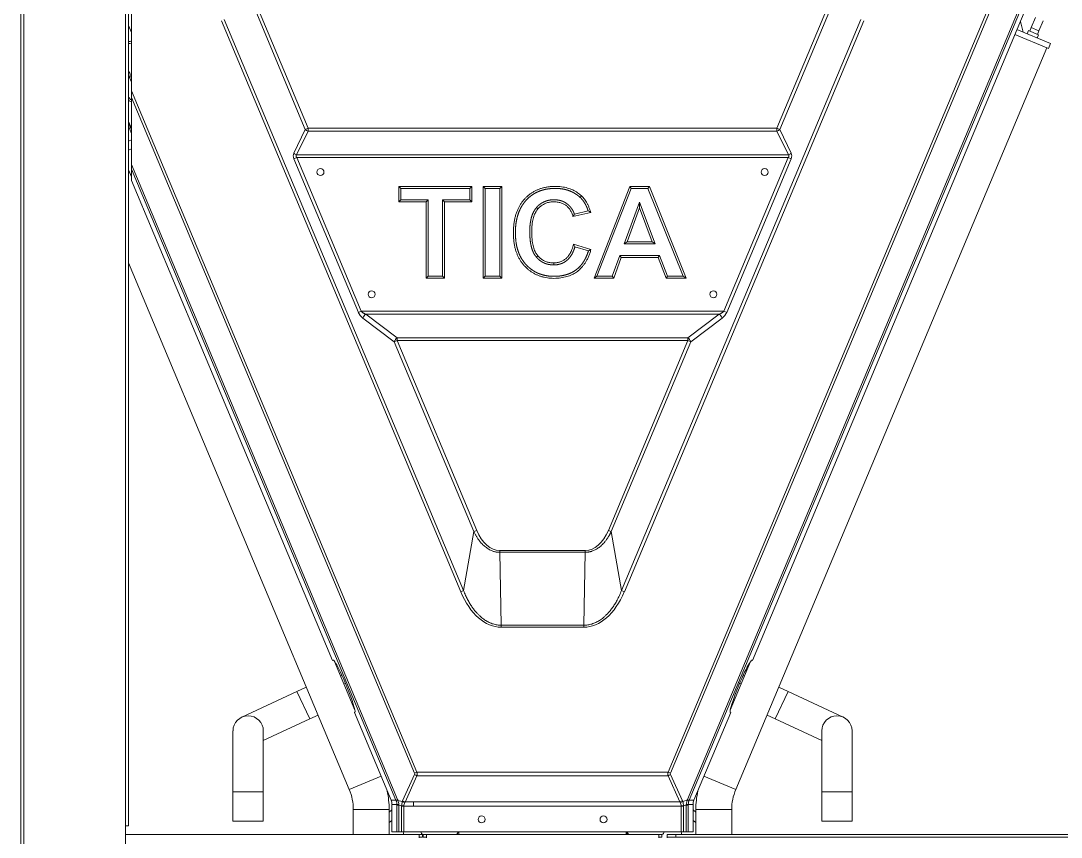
# Model space of a CAD drawing. Header units: millimetres. Extents: x 113490 to 142599, y -20467 to 115.
# Drawn here: x 122361 to 123556, y -7305 to -6368 of the extents above; entities that cross this region are included whole.
import ezdxf

# ---------------------------------------------------------------- set-up
doc = ezdxf.new("R2010")
doc.units = ezdxf.units.MM
doc.layers.add('DV1_0', color=7, linetype='Continuous')

msp = doc.modelspace()

# ---------------------------------------------------------------- linework, layer by layer
at = {"layer": 'DV1_0', "color": 7, "linetype": 'Continuous', "lineweight": 15}
for p, q in [((122361.3, -8326), (122361.3, -6153)), ((122488.3, -6159.7), (122488.3, -6448.7)), ((122484.9, -7292.4), (122484.9, -6244.4)), ((123554.3, -6260.9), (123201.4, -7102.4)), ((123526.2, -6364.5), (123521.3, -6376.2)), ((122488.3, -6381.8), (122484.9, -6373.7)), ((123505, -6378.4), (123543.4, -6394.5)), ((123512.1, -6381.3), (123508.9, -6369.1)), ((123521.3, -6376.2), (123519.7, -6380.2)), ((123530.1, -6379.9), (123535, -6368.2)), ((123502.7, -6383.9), (123541.1, -6400)), ((123518.4, -6379.6), (123516.8, -6383.3)), ((123529.7, -6384.4), (123518.4, -6379.6)), ((123528.2, -6388.1), (123529.7, -6384.4)), ((123528.5, -6383.9), (123530.1, -6379.9)), ((123182.2, -7250.7), (123539.2, -6399.2)), ((123541.1, -6400), (123543.4, -6394.5)), ((122488.3, -6438.7), (122484.9, -6430.6)), ((122488.3, -6448.7), (122488.3, -6456.5)), ((122484.9, -6455.2), (122485.4, -6456.4)), ((122488.3, -6456.5), (122488.3, -6533.3)), ((122488.3, -6493.6), (122484.9, -6485.5)), ((122488.3, -6497.5), (122484.9, -6489.4)), ((122488.3, -6505.1), (122484.9, -6506.5)), ((122484.9, -6516.8), (122488.3, -6515.4)), ((122488.3, -6533.3), (122488.3, -6538.5)), ((122488.3, -6547.6), (122484.9, -6539.5)), ((122488.3, -6538.5), (122488.3, -6551.8)), ((122488.3, -6551.8), (122719.1, -7102.4)), ((122795.4, -6558.4), (122795.4, -6576.2)), ((122879.1, -6558.4), (122795.4, -6558.4)), ((122797.7, -6560.7), (122795.4, -6558.4)), ((122876.7, -6560.7), (122797.7, -6560.7)), ((122797.7, -6560.7), (122797.7, -6573.9)), ((122876.7, -6560.7), (122879.1, -6558.4)), ((122876.7, -6573.9), (122876.7, -6560.7)), ((122879.1, -6576.2), (122879.1, -6558.4)), ((122892.2, -6558.4), (122892.2, -6663.9)), ((122913.6, -6558.4), (122892.2, -6558.4)), ((122894.5, -6560.7), (122892.2, -6558.4)), ((122911.3, -6560.7), (122894.5, -6560.7)), ((122894.5, -6560.7), (122894.5, -6661.6)), ((122911.3, -6560.7), (122913.6, -6558.4)), ((122911.3, -6661.6), (122911.3, -6560.7)), ((122913.6, -6663.9), (122913.6, -6558.4)), ((123003.5, -6571.1), (123005.1, -6569.4)), ((123060.5, -6558.4), (123019.4, -6663.9)), ((123062.1, -6560.7), (123022.8, -6661.6)), ((123082.9, -6558.4), (123060.5, -6558.4)), ((123062.1, -6560.7), (123060.5, -6558.4)), ((123081.3, -6560.7), (123062.1, -6560.7)), ((123081.3, -6560.7), (123082.9, -6558.4)), ((123121.7, -6661.6), (123081.3, -6560.7)), ((123125.1, -6663.9), (123082.9, -6558.4)), ((122797.7, -6573.9), (122795.4, -6576.2)), ((122795.4, -6576.2), (122826.5, -6576.2)), ((122797.7, -6573.9), (122828.9, -6573.9)), ((122828.9, -6573.9), (122826.5, -6576.2)), ((122826.5, -6576.2), (122826.5, -6663.9)), ((122828.9, -6573.9), (122828.9, -6661.6)), ((122845.6, -6573.9), (122876.7, -6573.9)), ((122845.6, -6661.6), (122845.6, -6573.9)), ((122845.6, -6573.9), (122847.9, -6576.2)), ((122847.9, -6576.2), (122879.1, -6576.2)), ((122847.9, -6663.9), (122847.9, -6576.2)), ((122876.7, -6573.9), (122879.1, -6576.2)), ((123054, -6624.4), (123071.5, -6576.5)), ((123071.5, -6576.5), (123089.6, -6624.4)), ((123071.5, -6576.5), (123071.5, -6583.1)), ((122995.2, -6593), (123015.6, -6588.2)), ((122996.8, -6590.3), (123012.6, -6586.5)), ((123057.3, -6622.1), (123071.5, -6583.1)), ((123071.5, -6583.1), (123086.3, -6622.1)), ((123015.8, -6630.9), (122995.9, -6624.7)), ((123013, -6632.4), (122997.5, -6627.6)), ((123054, -6624.4), (123057.3, -6622.1)), ((123089.6, -6624.4), (123054, -6624.4)), ((123086.3, -6622.1), (123057.3, -6622.1)), ((123089.6, -6624.4), (123086.3, -6622.1)), ((123040.4, -6661.6), (123049.1, -6637.6)), ((123042, -6663.9), (123050.7, -6639.9)), ((123049.1, -6637.6), (123094.6, -6637.6)), ((123049.1, -6637.6), (123050.7, -6639.9)), ((123050.7, -6639.9), (123093, -6639.9)), ((123094.6, -6637.6), (123093, -6639.9)), ((123093, -6639.9), (123102.1, -6663.9)), ((123094.6, -6637.6), (123103.7, -6661.6)), ((122484.9, -6646.2), (122738.3, -7250.7)), ((122828.9, -6661.6), (122826.5, -6663.9)), ((122826.5, -6663.9), (122847.9, -6663.9)), ((122828.9, -6661.6), (122845.6, -6661.6)), ((122845.6, -6661.6), (122847.9, -6663.9)), ((122894.5, -6661.6), (122892.2, -6663.9)), ((122892.2, -6663.9), (122913.6, -6663.9)), ((122894.5, -6661.6), (122911.3, -6661.6)), ((122911.3, -6661.6), (122913.6, -6663.9)), ((123022.8, -6661.6), (123019.4, -6663.9)), ((123019.4, -6663.9), (123042, -6663.9)), ((123022.8, -6661.6), (123040.4, -6661.6)), ((123040.4, -6661.6), (123042, -6663.9)), ((123103.7, -6661.6), (123102.1, -6663.9)), ((123102.1, -6663.9), (123125.1, -6663.9)), ((123103.7, -6661.6), (123121.7, -6661.6)), ((123121.7, -6661.6), (123125.1, -6663.9)), ((122719.1, -7102.4), (122719.7, -7102.1)), ((122744.9, -7159.7), (122721.4, -7103.6)), ((123199.1, -7103.6), (123175.6, -7159.7)), ((123201.4, -7102.4), (123200.8, -7102.1)), ((122730, -7119.8), (122728.5, -7120.5)), ((122732.2, -7129.2), (122733.9, -7128.5)), ((123186.7, -7128.5), (123188.4, -7129.2)), ((123192, -7120.5), (123190.5, -7119.8)), ((122678.3, -7138), (122614.9, -7167.6)), ((122689, -7133), (122678.3, -7138)), ((123242.2, -7138), (123231.5, -7133)), ((123305.6, -7167.6), (123242.2, -7138)), ((122693.1, -7169.6), (122702.5, -7165.2)), ((122744.3, -7162.3), (122744.8, -7162)), ((122744.3, -7162.3), (122786.5, -7262.9)), ((123176.3, -7162.3), (123134.1, -7262.9)), ((123176.3, -7162.3), (123175.7, -7162)), ((123218, -7165.2), (123227.4, -7169.6)), ((122639.7, -7194.5), (122693.1, -7169.6)), ((123227.4, -7169.6), (123280.8, -7194.5)), ((122604.8, -7183.4), (122604.8, -7253.4)), ((122639.7, -7253.4), (122639.7, -7183.4)), ((123280.8, -7183.4), (123280.8, -7253.4)), ((123315.7, -7253.4), (123315.7, -7183.4)), ((122604.8, -7253.4), (122604.8, -7287)), ((122639.7, -7287), (122639.7, -7253.4)), ((123280.8, -7253.4), (123280.8, -7287)), ((123315.7, -7287), (123315.7, -7253.4)), ((122743, -7273.7), (122743, -7302.4)), ((122784.2, -7302.4), (122784.2, -7273.7)), ((122787.4, -7273.9), (122784.2, -7276.5)), ((122787.4, -7299.2), (122787.4, -7267.8)), ((123133.1, -7299.2), (123133.1, -7267.8)), ((123136.3, -7276.5), (123133.1, -7273.9)), ((123136.3, -7273.7), (123136.3, -7302.4)), ((123177.6, -7302.4), (123177.6, -7273.7)), ((122784.2, -7288.6), (122787.4, -7286.1)), ((123133.1, -7286.1), (123136.3, -7288.6)), ((122481.3, -7412.4), (122481.3, -7292.4)), ((122481.3, -7292.4), (122484.9, -7292.4)), ((122604.8, -7287), (122639.7, -7287)), ((123315.7, -7287), (123280.8, -7287)), ((122481.3, -7302.4), (122818.7, -7302.4)), ((122787.4, -7299.2), (122793, -7299.2)), ((122793, -7299.2), (122795.3, -7299.2)), ((122795.3, -7299.2), (122798.5, -7299.2)), ((122798.5, -7299.2), (122801, -7299.2)), ((123119.5, -7299.2), (122801, -7299.2)), ((122818.7, -7302.4), (122822.3, -7302.4)), ((122818.7, -7302.4), (122818.7, -7306)), ((122818.7, -7305.4), (122822.3, -7305.4)), ((122820.8, -7300.2), (122820.4, -7299.2)), ((122822.3, -7302.4), (122822.3, -7305.4)), ((122823.3, -7302.4), (122823.3, -7305.4)), ((122823.3, -7302.4), (122826.9, -7302.4)), ((122823.3, -7305.4), (122826.9, -7305.4)), ((122859.7, -7299.4), (122824.2, -7299.4)), ((122826.9, -7306), (122826.9, -7302.4)), ((122826.9, -7302.4), (123093.7, -7302.4)), ((122835.2, -7299.2), (122835.2, -7299.4)), ((122840.2, -7299.2), (122840.2, -7299.4)), ((122850.3, -7299.2), (122850.3, -7299.4)), ((122855.3, -7299.2), (122855.3, -7299.4)), ((122864.3, -7299.2), (122864.3, -7302.4)), ((123056.3, -7299.2), (123056.3, -7302.4)), ((123057.3, -7299.4), (123056.3, -7299.4)), ((123057.3, -7299.2), (123057.3, -7299.4)), ((123057.3, -7302.4), (123057.3, -7299.4)), ((123096.4, -7299.4), (123060.9, -7299.4)), ((123065.2, -7299.2), (123065.2, -7299.4)), ((123070.2, -7299.2), (123070.2, -7299.4)), ((123080.3, -7299.2), (123080.3, -7299.4)), ((123085.3, -7299.2), (123085.3, -7299.4)), ((123093.7, -7302.4), (123093.7, -7306)), ((123093.7, -7302.4), (123097.3, -7302.4)), ((123093.7, -7305.4), (123097.3, -7305.4)), ((123097.3, -7302.4), (123097.3, -7305.4)), ((123100.1, -7299.2), (123099.7, -7300.2)), ((123103.3, -7302.4), (123113.3, -7302.4)), ((123103.3, -7305.4), (123103.3, -7302.4)), ((123103.3, -7306), (123103.3, -7305.4)), ((123113.3, -7305.4), (123103.3, -7305.4)), ((123998.3, -7302.4), (123113.3, -7302.4)), ((123113.3, -7302.4), (123113.3, -7305.4)), ((123998.3, -7305.4), (123113.3, -7305.4)), ((123119.5, -7299.2), (123122.1, -7299.2)), ((123125.2, -7299.2), (123122.1, -7299.2)), ((123125.2, -7299.2), (123127.5, -7299.2)), ((123133.1, -7299.2), (123127.5, -7299.2))]:
    msp.add_line(p, q, dxfattribs=at)
at = {"layer": 'DV1_0', "color": 7, "linetype": 'Continuous', "lineweight": 20}
for p, q in [((122364.9, -8326), (122364.9, -6153)), ((122481.3, -7292.4), (122481.3, -6244.4)), ((123126.6, -7262.2), (123554.3, -6242.4)), ((123104.4, -7230.7), (123516.4, -6248.2)), ((123107.1, -7231.8), (123519.1, -6249.4)), ((123128.5, -7262.9), (123554.3, -6247.5)), ((122687.9, -6493.1), (122629, -6352.6)), ((122691.1, -6491.7), (122632.2, -6351.3)), ((123288.3, -6351.3), (123229.4, -6491.7)), ((123291.6, -6352.6), (123232.7, -6493.1)), ((122866.3, -7023.7), (122591.5, -6368.3)), ((122869.6, -7022.3), (122594.8, -6367)), ((123325.7, -6367), (123050.9, -7022.3)), ((123329, -6368.3), (123054.2, -7023.7)), ((123530.1, -6379.9), (123521.3, -6376.2)), ((122488.3, -6448.7), (122816.1, -7230.7)), ((122488.3, -6456.5), (122813.4, -7231.8)), ((122488.3, -6492.1), (122484.9, -6484)), ((122674.7, -6520.3), (122687.9, -6493.1)), ((122677.9, -6522.2), (122691.1, -6494.9)), ((122691.1, -6491.7), (122687.9, -6493.1)), ((122691.1, -6491.7), (123229.4, -6491.7)), ((122691.1, -6494.9), (122691.1, -6491.7)), ((122691.1, -6494.9), (123229.4, -6494.9)), ((123229.4, -6491.7), (123229.4, -6494.9)), ((123229.4, -6491.7), (123232.7, -6493.1)), ((123229.4, -6494.9), (123242.6, -6522.2)), ((123232.7, -6493.1), (123245.8, -6520.3)), ((122488.3, -6533.3), (122793.9, -7262.2)), ((122678.1, -6525.4), (122674.9, -6526.7)), ((122748.8, -6703.1), (122674.9, -6526.7)), ((122677.9, -6522.2), (123242.6, -6522.2)), ((122678.1, -6525.4), (123242.4, -6525.4)), ((122752.1, -6701.7), (122678.1, -6525.4)), ((123242.4, -6525.4), (123168.4, -6701.7)), ((123245.7, -6526.7), (123171.7, -6703.1)), ((123242.4, -6525.4), (123245.7, -6526.7)), ((122488.3, -6538.5), (122792, -7262.9)), ((122953.3, -6582.7), (122955, -6584.2)), ((122953.2, -6639.5), (122954.9, -6638)), ((122973.1, -6648.6), (122973.1, -6646.3)), ((122752.1, -6701.7), (122748.8, -6703.1)), ((123168.4, -6701.7), (122752.1, -6701.7)), ((122790, -6736.7), (122754, -6709.5)), ((123163.2, -6704.9), (122757.3, -6704.9)), ((122793.3, -6732.2), (122757.3, -6704.9)), ((123163.2, -6704.9), (123127.2, -6732.2)), ((123166.5, -6709.5), (123130.5, -6736.7)), ((123168.4, -6701.7), (123171.7, -6703.1)), ((122793.3, -6735.4), (122790, -6736.7)), ((122881.4, -6954.6), (122790, -6736.7)), ((123127.2, -6732.2), (122793.3, -6732.2)), ((122793.3, -6735.4), (122793.3, -6732.2)), ((123127.2, -6735.4), (122793.3, -6735.4)), ((122884.7, -6953.3), (122793.3, -6735.4)), ((123127.2, -6735.4), (123035.9, -6953.3)), ((123130.5, -6736.7), (123039.1, -6954.6)), ((123127.2, -6732.2), (123127.2, -6735.4)), ((123127.2, -6735.4), (123130.5, -6736.7)), ((122881.4, -6954.6), (122869.6, -7022.3)), ((122884.7, -6953.3), (122881.4, -6954.6)), ((123035.9, -6953.3), (123039.1, -6954.6)), ((123039.1, -6954.6), (123050.9, -7022.3)), ((123009.4, -6976.3), (122911.1, -6976.3)), ((122911.1, -6976.3), (122911.1, -6978.4)), ((123009.4, -6978.4), (122911.1, -6978.4)), ((122911.1, -6978.4), (122912.9, -7062.2)), ((123009.4, -6978.4), (123007.6, -7062.2)), ((123009.4, -6976.3), (123009.4, -6978.4)), ((122869.6, -7022.3), (122866.3, -7023.7)), ((123050.9, -7022.3), (123054.2, -7023.7)), ((123007.6, -7062.2), (122912.9, -7062.2)), ((122912.9, -7062.2), (122912.9, -7064.3)), ((123007.6, -7064.3), (122912.9, -7064.3)), ((123007.6, -7062.2), (123007.6, -7064.3)), ((122678.3, -7138), (122693.1, -7169.6)), ((123242.2, -7138), (123227.4, -7169.6)), ((122738.3, -7250.7), (122774.9, -7235.4)), ((122813.4, -7233.5), (122799.6, -7263.6)), ((122816.1, -7234.9), (122802.4, -7265)), ((122816.1, -7230.7), (122813.4, -7231.8)), ((123104.4, -7230.7), (122816.1, -7230.7)), ((123104.4, -7234.9), (122816.1, -7234.9)), ((123104.4, -7230.7), (123107.1, -7231.8)), ((123118.1, -7264.9), (123104.4, -7234.9)), ((123120.8, -7263.5), (123107.1, -7233.5)), ((123182.2, -7250.7), (123145.6, -7235.4)), ((122604.8, -7253.4), (122639.7, -7253.4)), ((122793.9, -7262.2), (122792, -7262.9)), ((123126.6, -7262.2), (123128.5, -7262.9)), ((123315.7, -7253.4), (123280.8, -7253.4)), ((122743, -7273.7), (122784.2, -7273.7)), ((122792, -7262.9), (122786.5, -7262.9)), ((122793, -7267.8), (122787.4, -7267.8)), ((122795.3, -7268.5), (122793, -7268.5)), ((122793, -7268.5), (122793, -7299.2)), ((122799.3, -7264.6), (122794.2, -7263.1)), ((122798.5, -7269.4), (122795.3, -7268.5)), ((122795.3, -7268.5), (122795.3, -7299.2)), ((122801, -7269.8), (122798.5, -7269.8)), ((122798.5, -7269.8), (122798.5, -7299.2)), ((122801, -7269.8), (122801, -7299.2)), ((122812.3, -7264.9), (122812.3, -7269.7)), ((123118.1, -7264.9), (122812.3, -7264.9)), ((123119.5, -7269.7), (122812.3, -7269.7)), ((123119.5, -7299.2), (123119.5, -7269.7)), ((123119.5, -7269.7), (123122.1, -7269.7)), ((123122.1, -7299.2), (123122.1, -7269.7)), ((123125.2, -7267.9), (123126.3, -7263.1)), ((123125.2, -7268.5), (123127.5, -7268.5)), ((123125.2, -7299.2), (123125.2, -7268.5)), ((123127.5, -7267.8), (123128.2, -7263.6)), ((123133.1, -7267.8), (123127.5, -7267.8)), ((123127.5, -7299.2), (123127.5, -7268.5)), ((123134.1, -7262.9), (123128.5, -7262.9)), ((123177.6, -7273.7), (123136.3, -7273.7))]:
    msp.add_line(p, q, dxfattribs=at)
at = {"layer": 'DV1_0', "color": 7, "linetype": 'Continuous', "lineweight": 15}
for centre in [(122705.3, -6542), (123215.3, -6542), (122764, -6682.2), (123156.5, -6682.2), (122890.3, -7285), (123030.3, -7285)]:
    msp.add_circle(centre, 4, dxfattribs=at)
at = {"layer": 'DV1_0', "color": 7, "linetype": 'Continuous', "lineweight": 20}
for centre, radius, start, end in [((122485.5, -6387.5), 6.96, 66.5301, 69.6252), ((122485.5, -6387.5), 6.96, 264.8144, 293.4699), ((122479.9, -6431.1), 6.96, 0, 44.9509), ((122479.9, -6431.1), 6.96, 335.8998, 0), ((122489.8, -6454.5), 6.96, 225.2866, 257.5897), ((122804, -7232.8), 12.4, 350.2166, 9.9188), ((123116.5, -7232.8), 12.3, 170.0464, 189.8182), ((122781.2, -7267.5), 11.8, 19.1274, 22.809), ((122780.3, -7267.8), 12.7, 359.777, 19.0777), ((122781.5, -7268.4), 13.7, 1.9538, 22.6487), ((122812.8, -7269.3), 14.3, 160.7226, 180.5342), ((122811.1, -7270.1), 10.1, 153.8225, 177.0269), ((122805.2, -7269.8), 4.24, 176.6583, 179.8587), ((122812.3, -9209), 1939.2, 90, 90.3333), ((122806.2, -7267.7), 4.65, 144.0972, 153.376), ((123114, -7267.7), 4.9, 25.8567, 34.8936), ((123108.6, -7270.3), 10.9, 4.0512, 25.8996), ((123107.7, -7269.3), 14.4, 359.7046, 19.6592), ((122971, -7262.9), 154.3, 357.9416, 358.1555)]:
    msp.add_arc(centre, radius, start, end, dxfattribs=at)
at = {"layer": 'DV1_0', "color": 7, "linetype": 'Continuous', "lineweight": 15}
for centre, radius, start, end in [((122485.5, -6387.5), 4.76, 262.4247, 305.6383), ((122489.8, -6454.5), 4.76, 202.75, 251.6851), ((122929.5, -6552.3), 77.3, 328.1786, 330.5559), ((122931.7, -6731), 165.6, 59.5641, 60.7327), ((122863.2, -6700.9), 153, 28.6119, 29.8683), ((122918.1, -6452.5), 203.4, 297.7894, 298.7013), ((122622.3, -7183.4), 17.4, 0, 180), ((123298.3, -7183.4), 17.4, 0, 180), ((122683.6, -7273.7), 59.4, 0, 22.75), ((122683.6, -7273.7), 100.6, 0, 12.4433), ((123236.9, -7273.7), 100.6, 167.5567, 180), ((123236.9, -7273.7), 59.4, 157.25, 180), ((122774.7, -7267.8), 12.8, 0.0998, 22.6579), ((123145.9, -7267.8), 12.8, 157.3421, 179.9002), ((122751.6, -7306.6), 49.4, 4.9281, 8.657), ((122824.2, -7298.8), 3.6, 202.75, 270), ((122824.2, -7298.8), 0.6, 223.1029, 270), ((122826.9, -7306), 0.6, 90, 94.6795), ((122859.7, -7298.8), 3.6, 270, 353.4607), ((122859.7, -7298.8), 0.6, 270, 316.8971), ((123060.9, -7298.8), 3.6, 186.5393, 270), ((123060.9, -7298.8), 0.6, 223.1029, 270), ((123093.7, -7306), 0.6, 85.3205, 90), ((123096.4, -7298.8), 0.6, 270, 316.8971), ((123096.4, -7298.8), 3.6, 270, 337.25), ((123168.9, -7306.6), 49.4, 171.343, 175.0719)]:
    msp.add_arc(centre, radius, start, end, dxfattribs=at)
at = {"layer": 'DV1_0', "color": 7, "linetype": 'Continuous', "lineweight": 20}
for centre, major_axis, ratio, start_param, end_param in [((122691.1, -6491.7), (4.5, -2.18), 0.600003, 4.2257, 4.995183), ((123229.4, -6491.7), (-4.5, -2.18), 0.600003, 1.288002, 2.057486), ((122685.7, -6526.7), (-10.6, 7.1), 0.665415, 0.091279, 0.78667), ((122677.9, -6519), (4.5, -2.18), 0.600003, 4.2257, 4.995183), ((123242.6, -6519), (-4.5, -2.18), 0.600003, 1.288002, 2.057486), ((123234.8, -6526.7), (10.6, 7.1), 0.664977, 5.497797, 6.192529), ((122759.7, -6703.1), (-10.7, 7.1), 0.666776, 0.781871, 1.473649), ((122757.3, -6708.1), (3.01, 3.99), 0.448997, 1.034793, 2.228562), ((123163.2, -6708.1), (-3.01, 3.99), 0.448997, 4.054624, 5.248392), ((123160.8, -6703.1), (10.7, 7.1), 0.666419, 4.807124, 5.499727), ((122793.3, -6735.4), (3.01, 3.99), 0.448997, 1.034793, 2.228562), ((123127.2, -6735.4), (-3.01, 3.99), 0.448997, 4.054624, 5.248392), ((122910.3, -6924.7), (-1.3, 51.6), 0.606054, 2.141908, 3.126109), ((123010.2, -6924.6), (1.3, 51.7), 0.606049, 3.156652, 4.140097), ((122911.5, -6973.2), (-2.2, 91.1), 0.605695, 2.143739, 3.126709), ((123009, -6973.2), (2.3, 91.1), 0.605798, 3.156584, 4.139778), ((122805.1, -7231.7), (-8.45, 1.25), 0.475082, 3.004965, 3.420895), ((122816.1, -7232.3), (5.46, -2.49), 0.390519, 4.36635, 4.888796), ((123104.4, -7232.3), (-5.46, -2.49), 0.390519, 1.394389, 1.916835), ((123115.4, -7231.7), (8.39, 1.23), 0.477021, 2.861489, 3.27902), ((122782.9, -7266.7), (-5.3, 12.6), 0.866025, 4.639561, 4.712406), ((123137.6, -7266.7), (-5.3, -12.6), 0.866025, 4.712369, 4.785222), ((122796.1, -7262.3), (-3.78, -1.31), 0.036385, 0.089348, 1.048346), ((122795.5, -7268.5), (0, 26.5), 0.094445, 1.545688, 1.57082), ((122797, -7267.8), (-4, 0.01), 0.025012, 0.094616, 1.128835), ((122798.8, -7268), (-0.8, 22.4), 0.156257, 1.562014, 1.587877), ((122805.7, -7269.8), (0, 7.99), 0.906308, 1.527453, 1.57086), ((122801, -7269.4), (6, -0.24), 0.018332, 4.276417, 4.713176), ((122807.1, -7268.4), (-3.61, 8.61), 0.866025, 0.67314, 0.796559), ((122802, -7263.4), (5.72, -1.8), 0.349046, 4.320395, 4.820402), ((122802.4, -7262.4), (5.46, -2.49), 0.39052, 4.366351, 4.888796), ((122812.3, -7688.2), (-467.1, 0), 0.906308, 4.71239, 4.733494), ((123118.1, -7262.3), (-5.46, -2.49), 0.390519, 1.394389, 1.916835), ((123118.5, -7263.3), (-5.72, -1.81), 0.350035, 1.460327, 1.961834), ((123119.5, -7269.4), (-5.99, -0.25), 0.019419, 1.569987, 2.006724), ((123116.3, -7269.7), (0, 3.39), 0.955994, 4.71241, 4.778595), ((123113.1, -7268.4), (3.73, 8.9), 0.866025, 5.488826, 5.610008), ((123099.5, -7088.3), (-71.4, -170.3), 0.866025, 0.584178, 0.615457), ((122967.5, -6610.9), (0, -680.2), 0.906307, 0.253454, 0.258752), ((123115.3, -7269.7), (0, 7.42), 0.906308, 4.712393, 4.758375), ((123123.5, -7267.8), (4, 0.01), 0.024998, -1.128884, -0.094609), ((123124.4, -7262.3), (3.78, -1.31), 0.036385, -1.048346, -0.089348), ((123125, -7268.5), (0, 26.6), 0.094445, 4.712423, 4.737354), ((123135.3, -7265.9), (-3.5, -8.68), 0.792142, 4.693639, 4.774741)]:
    msp.add_ellipse(centre, major_axis=major_axis, ratio=ratio, start_param=start_param, end_param=end_param, dxfattribs=at)
at = {"layer": 'DV1_0', "color": 7, "linetype": 'Continuous', "lineweight": 15}
for centre, major_axis, start_param, end_param in [((122732.3, -7132.1), (12.5, -30), 0.003461, 3.145054), ((123188.3, -7132.1), (-12.5, -30), 3.138131, 6.279724)]:
    msp.add_ellipse(centre, major_axis=major_axis, ratio=0.08742, start_param=start_param, end_param=end_param, dxfattribs=at)
at = {"layer": 'DV1_0', "color": 7, "linetype": 'Continuous', "lineweight": 20}
for points, knots in [([(122678.1, -6525.4), (122678, -6525.2), (122677.8, -6525), (122677.6, -6524.7), (122677.5, -6524.3), (122677.4, -6524), (122677.3, -6523.7), (122677.3, -6523.4), (122677.4, -6523.1), (122677.5, -6522.8), (122677.7, -6522.5), (122677.9, -6522.3), (122677.9, -6522.2)], [0, 0, 0, 0, 0.110169, 0.212602, 0.309753, 0.403013, 0.494121, 0.584543, 0.676672, 0.773904, 0.880334, 1, 1, 1, 1]), ([(123242.6, -6522.2), (123242.7, -6522.2), (123242.8, -6522.4), (123243, -6522.7), (123243.1, -6523), (123243.2, -6523.3), (123243.2, -6523.6), (123243.2, -6523.9), (123243.1, -6524.2), (123242.9, -6524.6), (123242.7, -6525), (123242.5, -6525.2), (123242.4, -6525.4)], [0, 0, 0, 0, 0.103754, 0.201399, 0.295256, 0.386511, 0.476484, 0.567069, 0.661122, 0.762305, 0.874482, 1, 1, 1, 1]), ([(122757.3, -6704.9), (122756.9, -6704.8), (122756.3, -6704.6), (122755.5, -6704.2), (122754.7, -6703.8), (122754, -6703.4), (122753.4, -6703), (122752.9, -6702.6), (122752.5, -6702.2), (122752.2, -6701.9), (122752.1, -6701.7)], [0, 0, 0, 0, 0.162154, 0.309168, 0.444157, 0.56805, 0.681058, 0.789601, 0.89662, 1, 1, 1, 1]), ([(123168.4, -6701.7), (123168.3, -6701.9), (123168, -6702.2), (123167.5, -6702.6), (123167, -6703.1), (123166.2, -6703.5), (123165.4, -6704), (123164.4, -6704.5), (123163.6, -6704.8), (123163.2, -6704.9)], [0, 0, 0, 0, 0.104699, 0.217397, 0.341582, 0.478635, 0.63137, 0.803901, 1, 1, 1, 1]), ([(122911.1, -6978.4), (122910.9, -6978.4), (122910.6, -6978.4), (122910.1, -6978.4), (122909.6, -6978.4), (122909.1, -6978.3), (122908.6, -6978.3), (122908.2, -6978.2), (122907.7, -6978.2), (122906.8, -6978), (122905.7, -6977.8), (122904, -6977.3), (122902.3, -6976.7), (122900.4, -6975.9), (122898.6, -6974.9), (122896, -6973.3), (122893.4, -6971.2), (122890.8, -6968.8), (122888.9, -6966.6), (122886.9, -6964.1), (122885.4, -6961.9), (122884.3, -6960.1), (122883.6, -6958.8), (122882.8, -6957.5), (122882.1, -6956.1), (122881.6, -6955.1), (122881.4, -6954.6)], [0, 0, 0, 0, 0.012207, 0.024421, 0.036645, 0.048882, 0.061135, 0.073407, 0.085701, 0.098018, 0.136644, 0.175569, 0.223909, 0.273378, 0.326546, 0.381495, 0.504574, 0.573263, 0.64576, 0.724421, 0.808607, 0.844135, 0.881045, 0.919332, 0.958987, 1, 1, 1, 1]), ([(123039.1, -6954.6), (123039, -6954.9), (123038.8, -6955.3), (123038.4, -6956), (123038.1, -6956.7), (123037.7, -6957.4), (123037.4, -6958.1), (123037, -6958.7), (123036.7, -6959.3), (123036.3, -6960), (123035.9, -6960.5), (123035.1, -6961.9), (123033.8, -6963.8), (123031.9, -6966.3), (123030, -6968.4), (123028.1, -6970.3), (123026.2, -6972), (123024.3, -6973.4), (123022.4, -6974.7), (123020.6, -6975.7), (123018.7, -6976.5), (123017.2, -6977.1), (123015.9, -6977.5), (123015, -6977.7), (123014.1, -6977.9), (123013.1, -6978.1), (123012.2, -6978.2), (123011.3, -6978.3), (123010.4, -6978.4), (123009.7, -6978.4), (123009.4, -6978.4)], [0, 0, 0, 0, 0.020016, 0.039694, 0.059032, 0.078029, 0.096685, 0.114997, 0.132966, 0.15059, 0.167868, 0.184799, 0.266929, 0.343527, 0.415009, 0.482791, 0.544966, 0.604534, 0.659648, 0.712959, 0.76302, 0.811959, 0.83598, 0.859817, 0.883489, 0.907012, 0.930406, 0.95369, 0.976881, 1, 1, 1, 1]), ([(122912.9, -7062.2), (122912.1, -7062.2), (122910.5, -7062.1), (122908.1, -7061.8), (122905.7, -7061.3), (122903.5, -7060.7), (122901.2, -7059.9), (122899, -7058.9), (122896.8, -7057.8), (122894.7, -7056.5), (122892.7, -7055.1), (122890.7, -7053.6), (122888.6, -7051.8), (122886.4, -7049.7), (122884.1, -7047.2), (122881.6, -7044.2), (122879.1, -7040.8), (122876.6, -7036.9), (122874.2, -7032.6), (122871.8, -7027.7), (122870.3, -7024.2), (122869.6, -7022.3)], [0, 0, 0, 0, 0.039675, 0.079011, 0.117409, 0.155373, 0.194404, 0.233853, 0.273354, 0.31251, 0.351559, 0.391858, 0.435291, 0.483673, 0.53828, 0.599457, 0.666887, 0.740342, 0.819788, 0.905575, 1, 1, 1, 1]), ([(123050.9, -7022.3), (123050.2, -7024.3), (123048.6, -7027.9), (123046.1, -7033.1), (123043.4, -7037.7), (123040.7, -7041.8), (123037.9, -7045.4), (123035.2, -7048.5), (123032.6, -7051.1), (123030.2, -7053.3), (123028, -7055), (123025.8, -7056.5), (123023.7, -7057.8), (123021.5, -7058.9), (123019.2, -7059.9), (123016.9, -7060.7), (123014.6, -7061.4), (123012.2, -7061.8), (123009.9, -7062.1), (123008.4, -7062.2), (123007.6, -7062.2)], [0, 0, 0, 0, 0.098655, 0.18986, 0.274376, 0.352916, 0.425587, 0.491678, 0.550093, 0.601164, 0.646216, 0.687373, 0.727036, 0.766765, 0.806851, 0.846905, 0.886467, 0.925149, 0.96228, 1, 1, 1, 1])]:
    msp.add_open_spline(points, degree=3, knots=knots, dxfattribs=at)
at = {"layer": 'DV1_0', "color": 7, "linetype": 'Continuous', "lineweight": 15}
for points in [[(123005.1, -6569.4), (123004.4, -6568.7), (123002.8, -6567.4), (123000.4, -6565.6), (122997.8, -6563.9), (122995, -6562.5), (122992.1, -6561.3), (122989, -6560.3), (122985.6, -6559.4), (122982, -6558.8), (122978.1, -6558.5), (122974.1, -6558.4), (122970.1, -6558.5), (122966.2, -6559), (122962.4, -6559.6), (122958.8, -6560.6), (122955.5, -6561.8), (122952.4, -6563.2), (122949.5, -6564.8), (122946.7, -6566.6), (122944.1, -6568.6), (122941.6, -6570.8), (122939.2, -6573.2), (122937.1, -6575.9), (122935.1, -6578.7), (122933.3, -6581.7), (122931.7, -6585), (122930.3, -6588.6), (122929.1, -6592.5), (122928.2, -6596.7), (122927.4, -6601.4), (122926.9, -6606.5), (122926.7, -6611.8), (122926.9, -6617), (122927.4, -6622), (122928.1, -6626.6), (122929.1, -6630.6), (122930.3, -6634.3), (122931.6, -6637.7), (122933.2, -6640.8), (122935, -6643.8), (122937, -6646.6), (122939.1, -6649.2), (122941.5, -6651.7), (122944, -6653.9), (122946.7, -6656), (122949.5, -6657.8), (122952.4, -6659.4), (122955.5, -6660.8), (122958.8, -6661.9), (122962.2, -6662.8), (122965.8, -6663.4), (122969.5, -6663.8), (122973.4, -6664), (122977.4, -6663.8), (122981.2, -6663.4), (122984.8, -6662.8), (122988.2, -6662), (122991.3, -6660.9), (122994.2, -6659.7), (122996.8, -6658.3), (122999.2, -6656.8), (123001.5, -6655), (123003.7, -6653.1), (123005.7, -6650.9), (123007.7, -6648.5), (123009.5, -6645.8), (123011.3, -6642.7), (123013, -6639.3), (123014.5, -6635.4), (123015.4, -6632.4), (123015.8, -6630.9)], [(123015.6, -6588.2), (123015.2, -6586.8), (123014.3, -6584.2), (123012.9, -6580.8), (123011.5, -6577.9), (123010, -6575.3), (123008.4, -6573.1), (123006.8, -6571.1), (123005.7, -6570), (123005.1, -6569.4)], [(122955, -6584.2), (122955.5, -6583.7), (122956.5, -6582.6), (122958, -6581.3), (122959.7, -6580), (122961.4, -6579), (122963.3, -6578.1), (122965.1, -6577.3), (122967.1, -6576.7), (122969.2, -6576.3), (122971.4, -6576.1), (122973.7, -6576), (122976, -6576.2), (122978.2, -6576.5), (122980.3, -6576.9), (122982.1, -6577.5), (122983.8, -6578.2), (122985.4, -6579.1), (122986.9, -6580.1), (122988.4, -6581.2), (122989.7, -6582.5), (122990.9, -6583.9), (122992, -6585.5), (122993, -6587.1), (122993.9, -6588.9), (122994.6, -6590.9), (122995, -6592.3), (122995.2, -6593)], [(122954.9, -6638), (122954.5, -6637.6), (122953.8, -6636.7), (122952.7, -6635), (122951.7, -6633), (122950.7, -6630.7), (122949.9, -6628), (122949.1, -6624.8), (122948.5, -6621.3), (122948.1, -6617.3), (122947.9, -6613), (122947.9, -6608.5), (122948.1, -6604.3), (122948.5, -6600.5), (122949.1, -6597.1), (122949.8, -6594.1), (122950.7, -6591.5), (122951.7, -6589.3), (122952.8, -6587.3), (122953.9, -6585.6), (122954.6, -6584.6), (122955, -6584.2)], [(122995.9, -6624.7), (122995.6, -6625.8), (122995, -6628), (122994.1, -6630.8), (122993, -6633.2), (122991.9, -6635.3), (122990.8, -6637.1), (122989.6, -6638.7), (122988.3, -6640.2), (122986.9, -6641.4), (122985.5, -6642.5), (122984, -6643.5), (122982.4, -6644.3), (122980.7, -6645), (122979, -6645.5), (122977.1, -6645.9), (122975.2, -6646.2), (122973.8, -6646.3), (122973.1, -6646.3)], [(122973.1, -6646.3), (122972.3, -6646.3), (122970.7, -6646.2), (122968.6, -6645.9), (122966.6, -6645.5), (122964.7, -6644.9), (122962.9, -6644.2), (122961.2, -6643.3), (122959.5, -6642.3), (122957.9, -6641), (122956.4, -6639.6), (122955.4, -6638.6), (122954.9, -6638)]]:
    msp.add_open_spline(points, degree=3, dxfattribs=at)
for points, knots in [([(123003.5, -6571.1), (123001.1, -6568.8), (122998.2, -6567), (122995.3, -6565.1), (122992.1, -6563.8), (122988.8, -6562.5), (122985.1, -6561.7), (122981.1, -6560.9), (122976.5, -6560.7), (122974.1, -6560.7), (122971.8, -6560.8), (122969.4, -6560.9), (122967.2, -6561.2), (122963, -6561.7), (122959.2, -6563), (122955.6, -6564.1), (122952.4, -6565.8), (122949.1, -6567.5), (122946.3, -6569.8), (122943.3, -6572.1), (122940.9, -6574.9), (122938.4, -6577.8), (122936.5, -6581), (122934.5, -6584.3), (122933, -6588.1), (122931.8, -6591.4), (122930.9, -6595.1), (122929.6, -6600.6), (122929.2, -6607.1), (122928.9, -6613.3), (122929.5, -6619.3), (122930.2, -6627), (122932.4, -6633.1), (122933.7, -6636.9), (122935.6, -6640.3), (122937.5, -6643.6), (122939.9, -6646.5), (122942.4, -6649.5), (122945.3, -6652), (122948.2, -6654.4), (122951.3, -6656.2), (122953.1, -6657.2), (122954.9, -6658), (122956.8, -6658.8), (122958.8, -6659.4), (122961.9, -6660.4), (122965.3, -6661), (122969.6, -6661.7), (122974.2, -6661.6), (122976.5, -6661.6), (122978.7, -6661.4), (122980.9, -6661.2), (122982.9, -6660.8), (122986.8, -6660.1), (122990.2, -6658.8), (122993.3, -6657.7), (122996.1, -6656), (122999.2, -6654.1), (123001.8, -6651.6), (123004.6, -6649), (123006.8, -6645.7), (123008.6, -6643), (123010.1, -6639.9), (123011.7, -6636.5), (123013, -6632.4)], [0, 0, 0, 0.03125, 0.03125, 0.0625, 0.0625, 0.09375, 0.09375, 0.125, 0.125, 0.140625, 0.140625, 0.15625, 0.15625, 0.1875, 0.1875, 0.21875, 0.21875, 0.25, 0.25, 0.28125, 0.28125, 0.3125, 0.3125, 0.34375, 0.34375, 0.375, 0.375, 0.4375, 0.4375, 0.5, 0.5, 0.5625, 0.5625, 0.59375, 0.59375, 0.625, 0.625, 0.65625, 0.65625, 0.6875, 0.6875, 0.705357, 0.705357, 0.723214, 0.723214, 0.75, 0.75, 0.78125, 0.78125, 0.796875, 0.796875, 0.8125, 0.8125, 0.84375, 0.84375, 0.875, 0.875, 0.910714, 0.910714, 0.946429, 0.946429, 0.973214, 0.973214, 1, 1, 1]), ([(122953.3, -6582.7), (122954.4, -6581.4), (122955.7, -6580.2), (122957, -6579.1), (122958.4, -6578.1), (122959.5, -6577.4), (122960.7, -6576.8), (122962.5, -6575.8), (122964.4, -6575.2), (122966, -6574.6), (122967.7, -6574.3), (122969.5, -6573.9), (122971.3, -6573.8), (122973.2, -6573.7), (122975.1, -6573.8), (122977, -6573.9), (122978.8, -6574.2), (122980.5, -6574.5), (122982, -6575), (122983.5, -6575.5), (122984.9, -6576.2), (122986.2, -6576.9), (122987.5, -6577.7), (122988.8, -6578.6), (122989.9, -6579.6), (122991.1, -6580.6), (122992.1, -6581.8), (122993.1, -6583), (122994, -6584.3), (122994.9, -6585.6), (122995.6, -6587.1), (122996.3, -6588.6), (122996.8, -6590.3)], [0, 0, 0, 0.0625, 0.0625, 0.125, 0.125, 0.175, 0.175, 0.25, 0.25, 0.3125, 0.3125, 0.375, 0.375, 0.4375, 0.4375, 0.5, 0.5, 0.5625, 0.5625, 0.625, 0.625, 0.6875, 0.6875, 0.75, 0.75, 0.8125, 0.8125, 0.875, 0.875, 0.9375, 0.9375, 1, 1, 1]), ([(123012.6, -6586.5), (123012, -6584.5), (123011.2, -6582.6), (123010.3, -6580.5), (123009.3, -6578.7), (123008.2, -6576.7), (123006.9, -6574.9), (123005.3, -6572.8), (123003.5, -6571.1)], [0, 0, 0, 0.25, 0.25, 0.5, 0.5, 0.75, 0.75, 1, 1, 1]), ([(122953.2, -6639.5), (122951.6, -6637.8), (122950.4, -6635.5), (122949, -6632.9), (122948, -6629.8), (122947.5, -6628.1), (122947.1, -6626.2), (122946.6, -6624.1), (122946.3, -6621.8), (122946, -6619.4), (122945.8, -6616.7), (122945.6, -6613.8), (122945.6, -6610.9), (122945.6, -6607.6), (122945.8, -6604.4), (122946, -6601.5), (122946.5, -6598.8), (122947.1, -6595.3), (122948, -6592.3), (122949, -6589.3), (122950.5, -6586.7), (122951.7, -6584.5), (122953.3, -6582.7)], [0, 0, 0, 0.125, 0.125, 0.25, 0.25, 0.3125, 0.3125, 0.375, 0.375, 0.4375, 0.4375, 0.5, 0.5, 0.571429, 0.571429, 0.642857, 0.642857, 0.75, 0.75, 0.875, 0.875, 1, 1, 1]), ([(122997.5, -6627.6), (122996.3, -6631.7), (122994.7, -6635), (122993.7, -6637), (122992.5, -6638.6), (122991.1, -6640.6), (122989.5, -6642.2), (122987.9, -6643.7), (122986.1, -6644.9), (122984.3, -6646.1), (122982.2, -6646.9), (122980.1, -6647.7), (122977.9, -6648.1), (122975.6, -6648.6), (122973.1, -6648.6)], [0, 0, 0, 0.25, 0.25, 0.375, 0.375, 0.5, 0.5, 0.625, 0.625, 0.75, 0.75, 0.875, 0.875, 1, 1, 1]), ([(122973.1, -6648.6), (122972, -6648.6), (122971, -6648.5), (122969, -6648.3), (122967.1, -6647.9), (122965.7, -6647.7), (122964.4, -6647.2), (122963.1, -6646.8), (122961.9, -6646.2), (122959.5, -6645.1), (122957.3, -6643.5), (122956.2, -6642.6), (122955.2, -6641.7), (122954.1, -6640.7), (122953.2, -6639.5)], [0, 0, 0, 0.083333, 0.083333, 0.25, 0.25, 0.375, 0.375, 0.5, 0.5, 0.75, 0.75, 0.875, 0.875, 1, 1, 1])]:
    msp.add_open_spline(points, degree=2, knots=knots, dxfattribs=at)

doc.saveas('drawing.dxf')
